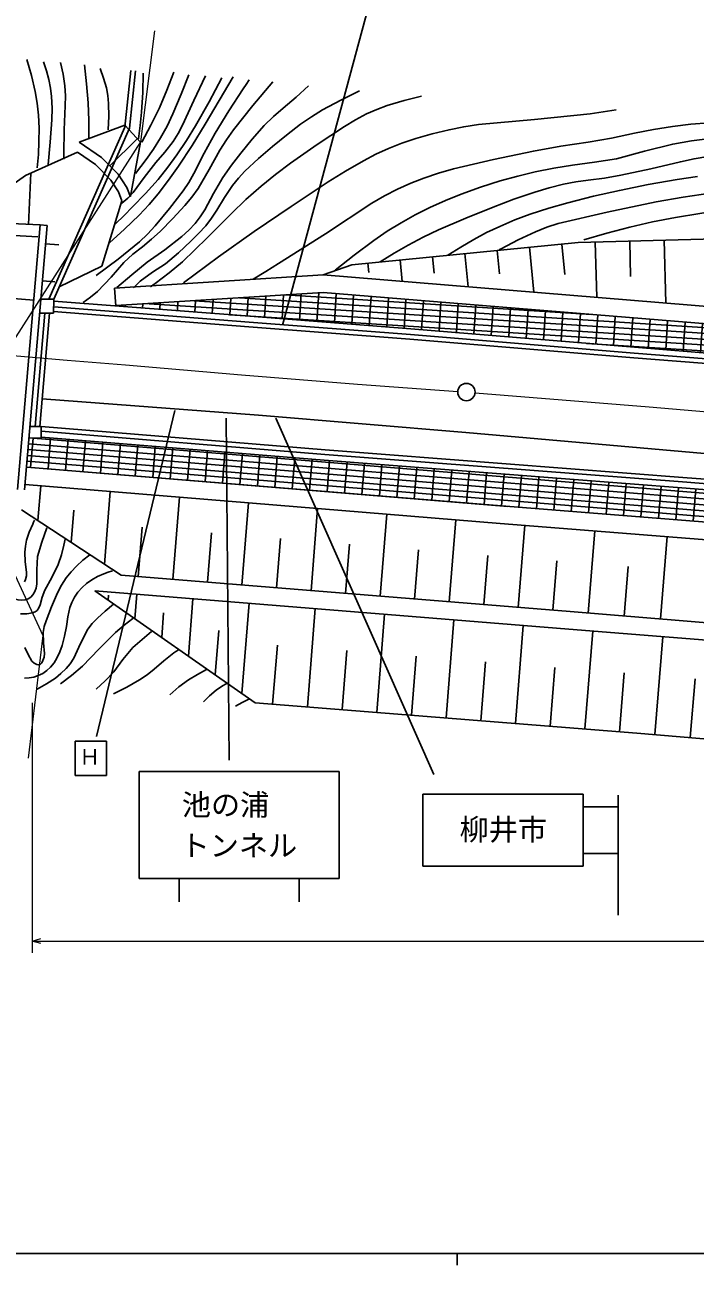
# Model space of a CAD drawing. Units: millimetres, scale not verified. Extents: x 40000 to 680000, y 20000 to 380000.
# Drawn here: x 130944 to 188420, y 204000 to 310332 of the extents above; entities that cross this region are included whole.
import ezdxf
from ezdxf.enums import TextEntityAlignment as Align

# ---------------------------------------------------------------- set-up
doc = ezdxf.new("R2010")
doc.units = ezdxf.units.MM
doc.header["$LTSCALE"] = 1000
doc.linetypes.add('CHAIN', pattern=[18.5, 12, -1.5, 3.5, -1.5])
for name, color, linetype, lineweight in [('M-BGD', 7, 'Continuous', 25), ('M-BMK', 2, 'CHAIN', 13), ('M-BMK-HTXT', 7, 'Continuous', 13), ('M-BMK-SRVR', 3, 'Continuous', 25), ('M-STR-HTXT', 7, 'Continuous', 13), ('M-STR-STR1', 1, 'Continuous', 25), ('M-STR-STRC', 7, 'Continuous', 25), ('M-TTL-BAND', 7, 'Continuous', 25)]:
    doc.layers.add(name, color=color, linetype=linetype, lineweight=lineweight)
doc.styles.add('ＭＳ ゴシック', font='')
doc.styles.get('ＭＳ ゴシック').set_extended_font_data('MS Gothic')

msp = doc.modelspace()

# ---------------------------------------------------------------- hatches: boundary and pattern name
at = {"layer": 'M-BGD'}
h = msp.add_hatch(dxfattribs=at)
h.set_pattern_fill('USER', color=256, style=0, pattern_type=2)
h.set_pattern_definition([(356.3478, (253358, 279787), (31.85, 498.9845), []), (86.3478, (253358, 279787), (-2993.91, 191.1), []), (86.3478, (254823, 279193), (-2993.91, 191.1), [])])
h.paths.add_polyline_path([(156521, 287394), (192361, 284448), (222255, 282144), (253358, 279787), (255876, 279626), (255876, 279037), (253955, 277175), (242241, 278075), (213271, 280268), (183222, 282684), (164041, 284273), (150225, 285345), (138737, 286239)])
h = msp.add_hatch(dxfattribs=at)
h.set_pattern_fill('USER', color=256, style=0, pattern_type=2)
h.set_pattern_definition([(175.32074, (171809, 269088), (-40.7889, -498.3335), []), (265.3207, (171809, 269088), (2990, -244.73), []), (265.3207, (170354, 269709), (2990, -244.73), [])])
h.paths.add_polyline_path([(259606, 262232), (235264, 264019), (201117, 266771), (171809, 269088), (131105, 272420), (131305, 274912), (132333, 274891), (132279, 274994), (156620, 273004), (187652, 270613), (218741, 268069), (240609, 266326), (257531, 265101), (271204, 264357)])

# ---------------------------------------------------------------- linework, layer by layer
for p, q in [((139530, 301564), (140042, 306425)), ((139921, 301460), (140439, 306383)), ((132994, 286805), (139530, 301564)), ((133430, 286800), (139921, 301460)), ((135596, 300282), (139528, 301735)), ((139528, 301735), (140867, 300266)), ((135596, 300282), (137529, 298967)), ((138232, 298248), (140580, 300545)), ((140867, 300266), (140003, 295644)), ((131017, 297415), (135467, 299402)), ((135467, 299402), (137013, 298350)), ((137529, 298967), (138935, 297530)), ((137013, 298350), (138309, 297026)), ((128295, 295514), (131017, 297415)), ((131249, 293214), (131454, 297610)), ((138309, 297026), (138971, 296018)), ((138935, 297530), (139686, 296387)), ((138971, 296018), (139268, 295255)), ((139686, 296387), (139994, 295596)), ((139268, 295255), (137540, 289639)), ((132270, 293190), (126395, 293441)), ((127086, 292456), (132054, 292153)), ((132270, 293190), (130326, 270509)), ((132868, 293139), (130924, 270458)), ((132270, 293190), (132868, 293139)), ((132732, 291557), (133849, 291462)), ((158970, 289769), (178380, 291667)), ((176994, 291531), (177249, 288921)), ((178380, 291667), (190179, 291983)), ((179855, 291706), (179982, 286971)), ((182805, 291785), (182886, 288751)), ((185755, 291864), (185899, 286484)), ((165903, 290447), (166040, 289044)), ((168675, 290718), (168953, 287877)), ((171448, 290989), (171644, 288983)), ((174221, 291260), (174597, 287413)), ((137540, 289639), (133901, 287865)), ((156535, 288898), (158970, 289769)), ((160357, 289905), (160435, 289106)), ((163130, 290176), (163309, 288341)), ((132461, 288394), (133516, 288303)), ((138640, 287766), (156535, 288898)), ((156535, 288898), (192480, 285943)), ((138640, 287766), (138737, 286239)), ((138735, 286269), (156521, 287394)), ((156521, 287394), (192361, 284448)), ((132325, 286812), (133430, 286800)), ((133430, 286800), (133417, 285600)), ((133423, 286151), (150187, 284847)), ((133428, 286652), (150225, 285345)), ((131831, 275901), (132662, 285608)), ((132223, 285613), (133417, 285600)), ((132232, 275894), (133063, 285604)), ((133418, 285750), (150156, 284448)), ((150225, 285345), (164041, 284273)), ((150156, 284448), (163969, 283376)), ((150187, 284847), (164001, 283775)), ((164041, 284273), (183222, 282684)), ((163969, 283376), (183150, 281787)), ((164001, 283775), (183182, 282185)), ((183150, 281787), (213201, 279371)), ((183182, 282185), (213232, 279770)), ((183222, 282684), (213271, 280268)), ((132436, 278278), (150983, 276868)), ((150983, 276868), (168762, 275374)), ((131391, 275910), (132353, 275891)), ((132333, 274891), (132353, 275891)), ((132345, 275491), (156660, 273503)), ((132353, 275891), (156691, 273901)), ((131305, 274912), (132333, 274891)), ((132335, 274990), (156620, 273004)), ((168762, 275374), (191310, 273399)), ((156660, 273503), (187692, 271111)), ((156691, 273901), (187723, 271510)), ((131105, 272420), (171809, 269088)), ((156620, 273004), (187652, 270613)), ((187723, 271510), (218813, 268966)), ((130964, 270927), (171690, 267593)), ((132073, 267826), (132314, 270814)), ((137770, 264077), (138275, 270325)), ((187652, 270613), (218741, 268069)), ((187692, 271111), (218781, 268568)), ((143636, 262781), (144207, 269843)), ((149559, 262302), (150130, 269358)), ((171809, 269088), (201117, 266771)), ((130649, 268763), (139194, 263140)), ((134921, 265951), (135145, 268722)), ((155483, 261823), (156052, 268873)), ((161406, 261344), (161975, 268388)), ((140675, 263020), (141017, 267259)), ((167329, 260866), (167898, 267903)), ((171690, 267593), (200997, 265276)), ((173252, 260387), (173821, 267425)), ((179242, 259903), (179812, 266951)), ((146598, 262541), (146940, 266777)), ((152521, 262063), (152863, 266294)), ((185433, 259402), (186004, 266461)), ((158444, 261584), (158786, 265812)), ((164367, 261105), (164709, 265330)), ((170290, 260626), (170632, 264847)), ((176213, 260147), (176555, 264373)), ((182337, 259652), (182680, 263884)), ((139194, 263140), (177694, 260028)), ((136944, 261817), (177573, 258533)), ((150706, 252221), (136944, 261817)), ((138091, 261017), (138124, 261438)), ((140384, 259418), (140552, 261524)), ((144972, 256219), (145363, 261133)), ((149559, 253021), (150174, 260742)), ((142678, 257819), (142846, 259925)), ((155167, 251865), (155839, 260290)), ((161116, 251391), (161787, 259809)), ((177694, 260028), (211744, 257272)), ((147265, 254620), (147567, 258411)), ((167065, 250917), (167736, 259328)), ((173014, 250442), (173684, 258847)), ((177573, 258533), (211620, 255777)), ((178963, 249968), (179632, 258366)), ((184946, 249485), (185649, 257879)), ((152193, 252102), (152596, 257159)), ((158142, 251628), (158545, 256681)), ((164091, 251154), (164493, 256202)), ((170040, 250679), (170442, 255724)), ((175988, 250205), (176390, 255246)), ((181937, 249731), (182339, 254768)), ((187990, 249230), (188411, 254272)), ((183425, 249612), (150706, 252221)), ((219945, 246557), (183425, 249612))]:
    msp.add_line(p, q, dxfattribs=at)
for points in [[(131126, 307344), (131506, 305998), (131830, 304629), (131997, 303625), (132107, 302600), (132163, 301470), (132160, 300338), (132104, 299203), (132017, 298072)], [(132938, 298360), (133128, 300263), (133259, 302180), (133280, 303175), (133240, 304176), (133155, 304909), (133011, 305630), (132790, 306395), (132533, 307153)], [(134009, 307095), (134223, 306105), (134379, 305101), (134427, 304248), (134415, 303380), (134327, 301319), (134300, 299261), (134299, 299042), (134298, 298822)], [(136062, 306893), (136246, 305268), (136371, 303629), (136420, 302123), (136438, 300616)], [(137393, 306574), (137700, 305760), (137947, 304935), (138068, 304273), (138130, 303591), (138139, 302475), (138088, 301349), (138087, 301339)], [(140980, 300269), (141760, 301730), (142485, 303218), (143127, 304737), (143727, 306285)], [(152203, 305446), (150497, 303407), (148836, 301326), (148228, 300471), (147672, 299582), (146761, 297924), (145795, 296292), (145252, 295554), (144659, 294850), (143630, 293717), (142552, 292621), (141817, 291947), (141032, 291308), (140217, 290660), (139443, 289969), (138335, 288697), (137186, 287470), (136578, 286990), (135947, 286529)], [(137075, 288843), (138940, 290255), (140774, 291719), (141462, 292384), (142109, 293092), (143346, 294579), (144532, 296100), (145010, 296821), (145438, 297577), (146319, 299329), (147253, 301049), (148425, 302952), (149653, 304831), (149913, 305221), (150178, 305620)], [(138206, 291652), (139504, 292813), (140758, 294017), (141595, 294914), (142388, 295851), (143278, 297008), (144120, 298201), (145282, 299986), (146398, 301811), (147607, 303836), (148817, 305873)], [(147835, 305793), (146738, 303715), (145588, 301666), (144815, 300405), (143992, 299176), (143210, 298115), (142374, 297084), (141301, 295884), (140178, 294719), (139453, 293992), (138723, 293269)], [(139273, 295033), (139767, 295472), (140223, 295958), (141176, 297254), (142181, 298518), (142945, 299405), (143656, 300324), (144084, 301005), (144462, 301720), (145445, 303850), (146446, 305967)], [(145000, 306054), (144354, 304373), (143648, 302707), (143137, 301655), (142573, 300632), (141979, 299685), (141335, 298772), (140886, 298173), (140430, 297579)], [(141095, 306198), (141054, 304518), (140952, 302833), (140833, 301699), (140690, 300558)], [(138839, 287802), (140109, 288908), (141425, 289973), (142936, 291045), (144419, 292172), (145002, 292715), (145547, 293306), (145986, 293866), (146380, 294466), (147121, 295869), (147916, 297242), (148662, 298292), (149463, 299315), (150446, 300530), (151478, 301710), (152270, 302466), (153106, 303180), (154207, 304121), (155269, 305099)], [(159636, 304665), (158038, 303872), (156474, 303029), (155522, 302450), (154594, 301816), (153375, 300882), (152180, 299891), (150973, 298858), (149805, 297778), (149256, 297188), (148753, 296561), (148053, 295521), (147394, 294434), (146958, 293753), (146474, 293110), (145844, 292430), (145167, 291787), (144110, 290784), (143018, 289833), (141902, 289113), (140826, 288347), (140540, 288069), (140256, 287773)], [(164955, 304224), (163465, 303841), (161999, 303401), (161112, 303076), (160249, 302695), (159288, 302191), (158343, 301627), (156010, 300068), (153719, 298464), (152439, 297508), (151197, 296507), (149906, 295360), (148654, 294169), (146580, 292072), (144463, 290016), (143320, 289069), (142129, 288161), (141929, 288012), (141728, 287863)], [(144536, 288227), (147557, 290444), (150614, 292613), (153770, 294763), (156956, 296862), (158448, 297796), (159980, 298684), (161034, 299234), (162123, 299733), (163279, 300181), (164457, 300572), (165880, 300985), (167326, 301341), (168580, 301587), (169856, 301775), (174637, 302212), (179414, 302710), (180520, 302869), (181636, 303036)], [(189617, 301923), (188042, 301803), (186474, 301623), (184840, 301356), (183215, 301030), (181239, 300627), (179242, 300281), (176892, 299922), (174554, 299505), (171116, 298776), (167693, 297988), (166425, 297622), (165164, 297195), (164027, 296750), (162906, 296246), (161796, 295675), (160706, 295046), (156711, 292426), (152689, 289861), (151609, 289197), (150529, 288532)], [(157559, 289295), (159196, 290593), (160876, 291848), (162025, 292628), (163207, 293358), (164420, 294036), (165669, 294666), (166999, 295263), (168352, 295805), (170016, 296401), (171712, 296943), (173204, 297369), (174708, 297736), (176305, 298050), (177911, 298305), (179795, 298544), (181663, 298842), (184069, 299504), (186501, 300110), (188097, 300376), (189704, 300582)], [(189503, 299040), (188323, 298844), (187150, 298588), (184603, 297980), (182035, 297430), (180646, 297195), (179239, 297017), (178190, 296879), (177140, 296679), (175899, 296366), (174662, 295991), (172876, 295377), (171104, 294702), (168749, 293756), (166407, 292750), (165101, 292127), (163822, 291450), (162611, 290748), (161414, 290021)], [(188632, 297327), (186882, 297074), (184400, 296637), (181926, 296141), (179712, 295642), (177512, 295085), (175886, 294617), (174276, 294091), (172961, 293603), (171660, 293056), (170542, 292523), (169443, 291932), (168325, 291269), (167221, 290582)], [(189704, 295891), (187391, 295554), (185079, 295157), (180866, 294264), (176665, 293312), (175687, 292978), (174727, 292588), (173244, 291888), (171779, 291131), (171708, 291093), (171628, 291051)], [(178887, 291891), (180842, 292473), (182821, 292999), (184762, 293431), (186727, 293806), (190896, 294501)], [(125617, 270098), (125953, 267807), (126352, 265513), (126576, 265078), (126856, 264667), (127848, 263288), (128882, 261954), (129281, 261603), (129723, 261295), (130037, 261136), (130374, 261034), (130669, 261006), (130976, 261040), (131226, 261122), (131452, 261261), (131637, 261453), (131784, 261694), (131912, 262046), (131984, 262418), (131981, 263600), (132038, 264747), (132416, 265986), (132840, 267200)], [(130912, 262580), (131016, 262790), (131078, 263093), (131082, 263422), (130982, 264289), (130945, 265122), (130991, 265639), (131098, 266152), (131328, 266836), (131619, 267512), (131699, 267688), (131781, 267863)], [(130587, 259836), (131126, 259848), (131607, 259918), (131823, 260002), (132007, 260137), (132152, 260350), (132260, 260621), (132433, 261256), (132663, 261869), (133270, 262966), (133813, 264072), (134076, 264887), (134284, 265731), (134341, 265989), (134398, 266248)], [(130942, 256960), (131220, 256361), (131554, 255788), (131741, 255620), (131977, 255493), (132120, 255467), (132250, 255503), (132393, 255641), (132499, 255834), (132598, 256137), (132634, 256439), (132544, 257338), (132514, 258241), (132618, 258751), (132781, 259245), (133230, 260450), (133735, 261636), (134090, 262289), (134496, 262913), (134911, 263442), (135369, 263931), (135926, 264429), (136517, 264907)], [(130909, 254334), (131313, 254342), (131709, 254409), (132103, 254541), (132476, 254729), (132828, 254973), (133149, 255269), (133449, 255637), (133699, 256038), (133946, 256568), (134138, 257121), (134350, 257926), (134505, 258746), (134625, 259570), (134804, 260375), (134972, 260823), (135201, 261260), (135497, 261689), (135848, 262090), (136243, 262449), (136681, 262765), (137183, 263041), (137717, 263265), (138084, 263396), (138463, 263523)], [(131999, 253389), (132795, 253831), (133567, 254330), (134045, 254712), (134483, 255141), (134835, 255565), (135137, 256025), (135720, 257292), (136349, 258514), (136729, 259004), (137165, 259469), (137833, 260075), (138545, 260663)], [(133994, 253824), (134960, 254558), (135893, 255343), (137286, 256810), (138729, 258242), (139456, 258852), (140198, 259447)], [(137056, 253375), (137831, 254102), (138567, 254876), (139362, 255928), (140203, 256938), (140996, 257640), (141808, 258312)], [(138561, 252979), (139682, 253550), (140777, 254175), (141430, 254615), (142046, 255103), (142868, 255816), (143728, 256481), (143899, 256602), (144079, 256728)], [(143366, 252900), (144162, 253568), (144991, 254186), (145748, 254646), (146534, 255065)], [(146255, 252298), (146782, 252821), (147353, 253303), (147813, 253612), (148292, 253898)], [(149015, 251923), (149579, 252238), (150151, 252530)]]:
    msp.add_lwpolyline(points, dxfattribs=at)
at = {"layer": 'M-BMK'}
for points in [[(69915, 287336), (74879, 286832), (79854, 286330), (84819, 285836), (89795, 285352), (94762, 284883), (99741, 284432), (104712, 284002), (109694, 283589), (114668, 283188), (119653, 282794), (124627, 282400), (129611, 282001), (134584, 281592), (139566, 281172), (144538, 280750), (149521, 280331), (154494, 279926), (159477, 279539), (163762, 279219), (168058, 278904)], [(169554, 278789), (174527, 278385), (179510, 277980), (184483, 277575), (189465, 277168), (194438, 276764), (199422, 276368), (204396, 275984), (209380, 275606), (214354, 275228), (219338, 274844), (224313, 274456), (229297, 274066), (234272, 273679), (239256, 273297), (244231, 272926), (249216, 272569), (254193, 272232), (259181, 271917), (263571, 271660), (267961, 271413)]]:
    msp.add_lwpolyline(points, dxfattribs=at)
at = {"layer": 'M-BMK-HTXT'}
for p, q in [((142075, 309824), (140862, 300309)), ((140862, 300309), (129048, 281853)), ((128090, 267484), (132496, 257989)), ((132496, 257989), (131219, 247452))]:
    msp.add_line(p, q, dxfattribs=at)
at = {"layer": 'M-BMK-SRVR'}
msp.add_circle((168806, 278847), 746, dxfattribs=at)
at = {"layer": 'M-STR-HTXT'}
for p, q in [((131576, 252214), (131576, 230787)), ((131576, 231787), (553744, 231787))]:
    msp.add_line(p, q, dxfattribs=at)
msp.add_lwpolyline([(132326, 231571), (131576, 231787), (132326, 232000)], dxfattribs=at)
at = {"layer": 'M-STR-STR1'}
msp.add_line((122204, 287445), (131717, 286736), dxfattribs=at)
at = {"layer": 'M-STR-STRC'}
for p, q in [((153047, 284597), (161562, 316116)), ((143795, 277273), (137094, 249327)), ((148208, 276619), (148453, 247284)), ((152457, 276619), (166022, 246058)), ((137950, 248909), (135260, 248909)), ((135260, 248909), (135260, 245972)), ((137950, 245972), (137950, 248909)), ((135260, 245972), (137950, 245972)), ((157899, 246315), (140739, 246315)), ((140739, 246315), (140739, 237163)), ((157899, 237163), (157899, 246315)), ((178814, 244377), (165060, 244377)), ((165060, 244377), (165060, 238211)), ((178814, 244377), (178814, 238211)), ((181825, 244286), (181825, 234015)), ((181825, 243286), (178830, 243286)), ((181825, 239286), (178852, 239286)), ((178814, 238211), (165060, 238211)), ((140739, 237163), (157899, 237163)), ((144171, 237163), (144171, 235144)), ((154467, 237163), (154467, 235144))]:
    msp.add_line(p, q, dxfattribs=at)
at = {"layer": 'M-TTL-BAND'}
for p, q in [((40000, 205000), (579000, 205000)), ((168000, 205000), (168000, 204000))]:
    msp.add_line(p, q, dxfattribs=at)

# ---------------------------------------------------------------- texts
at = {"layer": 'M-STR-STRC', "style": 'ＭＳ ゴシック'}
for s, height, p in [('Ｈ', 1320, (135616, 246521)), ('池の浦', 1833, (144405, 242002)), ('柳井市', 1833, (168219, 239884)), ('トンネル', 1833, (144299, 238505))]:
    msp.add_text(s, height=height, dxfattribs=at).set_placement(p, align=Align.BOTTOM_LEFT)

doc.saveas('drawing.dxf')
